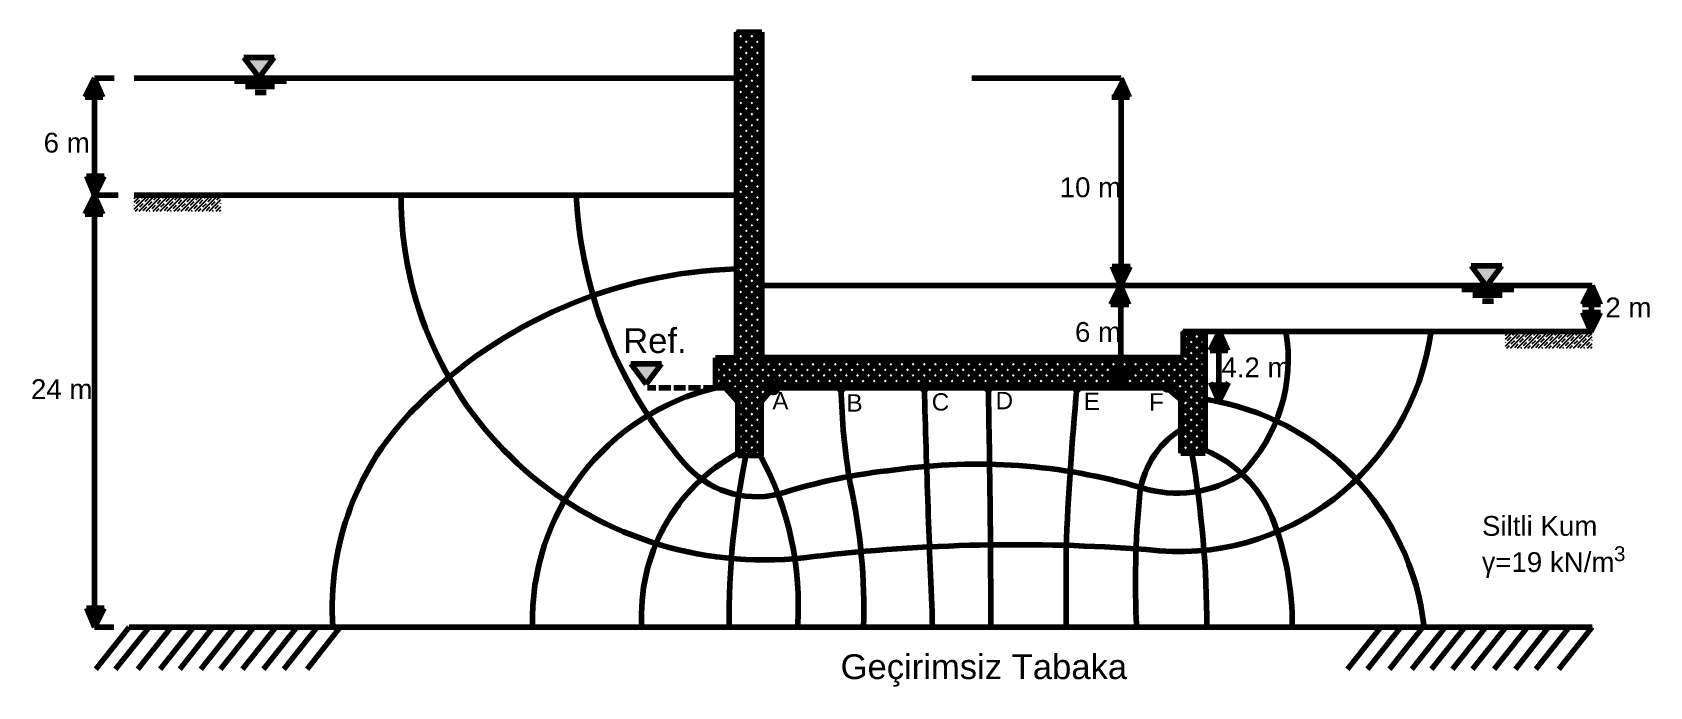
# Model space of a CAD drawing. Header units: millimetres. Extents: x 2147 to 2473, y 1744 to 1877.
import ezdxf

# ---------------------------------------------------------------- set-up
doc = ezdxf.new("R2010")
doc.units = ezdxf.units.MM
doc.linetypes.add('ACAD_ISO02W100', pattern=[15, 12, -3])
doc.styles.get("Standard").update_dxf_attribs({"font": 'arial.ttf'})

msp = doc.modelspace()

# ---------------------------------------------------------------- hatches: boundary and pattern name
at = {"lineweight": 100}
h = msp.add_hatch(dxfattribs=at)
h.set_pattern_fill('ANSI37', color=256, scale=0.5)
h.paths.add_polyline_path([(2294.23, 1876.56), (2289.11, 1876.56), (2289.11, 1810.79), (2284.86, 1810.79), (2284.86, 1804.78), (2286.84, 1804.78), (2289.4, 1801.91), (2289.4, 1791.1), (2294.08, 1791.1), (2294.08, 1801.91), (2296.5, 1804.78), (2375.98, 1804.78), (2378.83, 1802.34), (2378.83, 1791.59), (2383.68, 1791.59), (2383.68, 1816.12), (2379.26, 1816.12), (2379.26, 1810.89), (2294.23, 1810.89)])
h = msp.add_hatch(color=256, dxfattribs=at)
h.dxf.hatch_style = 1
h.paths.add_polyline_path([(2195.84, 1871.5), (2189.69, 1871.5), (2192.76, 1867.4)])
h = msp.add_hatch(color=256, dxfattribs=at)
h.dxf.hatch_style = 1
h.paths.add_polyline_path([(2161.25, 1863.48), (2159.58, 1867.33), (2157.64, 1863.48)])
h = msp.add_hatch(color=256, dxfattribs=at)
h.dxf.hatch_style = 1
h.paths.add_polyline_path([(2368.45, 1863.48), (2366.78, 1867.33), (2364.84, 1863.48)])
h = msp.add_hatch(color=256, dxfattribs=at)
h.dxf.hatch_style = 1
h.paths.add_polyline_path([(2157.91, 1847.52), (2159.58, 1843.67), (2161.52, 1847.52)])
h = msp.add_hatch(color=256, dxfattribs=at)
h.dxf.hatch_style = 1
h.paths.add_polyline_path([(2161.25, 1839.83), (2159.58, 1843.67), (2157.64, 1839.83)])
h = msp.add_hatch()
h.set_pattern_fill('JIS_STN_1E', color=256)
h.paths.add_polyline_path([(2185.06, 1843.67), (2167.55, 1843.67), (2167.55, 1840.45), (2185.06, 1840.45)])
h = msp.add_hatch(color=256, dxfattribs=at)
h.dxf.hatch_style = 1
h.paths.add_polyline_path([(2364.97, 1829.25), (2366.63, 1825.4), (2368.59, 1829.24)])
h = msp.add_hatch(color=256, dxfattribs=at)
h.dxf.hatch_style = 1
h.paths.add_polyline_path([(2443.56, 1829.39), (2437.41, 1829.39), (2440.49, 1825.29)])
h = msp.add_hatch(color=256, dxfattribs=at)
h.dxf.hatch_style = 1
h.paths.add_polyline_path([(2368.3, 1821.56), (2366.63, 1825.4), (2364.69, 1821.56)])
h = msp.add_hatch(color=256, dxfattribs=at)
h.dxf.hatch_style = 1
h.paths.add_polyline_path([(2463.49, 1821.6), (2461.82, 1825.44), (2459.88, 1821.6)])
h = msp.add_hatch(color=256, dxfattribs=at)
h.dxf.hatch_style = 1
h.paths.add_polyline_path([(2459.88, 1819.97), (2461.55, 1816.12), (2463.49, 1819.97)])
h = msp.add_hatch(color=256, dxfattribs=at)
h.dxf.hatch_style = 1
h.paths.add_polyline_path([(2388.3, 1812.28), (2386.63, 1816.12), (2384.69, 1812.28)])
h = msp.add_hatch()
h.set_pattern_fill('JIS_STN_1E', color=256)
h.set_pattern_definition([(45, (276.7727, -27.683), (-0.70710678, 0.70710678), []), (45, (277.4777, -27.683), (-0.70710678, 0.70710678), [1, -0.5])])
h.paths.add_polyline_path([(2461.83, 1815.99), (2444.32, 1815.99), (2444.32, 1812.76), (2461.83, 1812.76)])
h = msp.add_hatch(color=256, dxfattribs=at)
h.dxf.hatch_style = 1
h.paths.add_polyline_path([(2273.97, 1809.58), (2267.82, 1809.58), (2270.9, 1805.48)])
h = msp.add_hatch(color=256, dxfattribs=at)
h.dxf.hatch_style = 1
h.paths.add_polyline_path([(2364.78, 1808.66), (2366.45, 1804.81), (2368.39, 1808.66)])
h = msp.add_hatch(color=256, dxfattribs=at)
h.dxf.hatch_style = 1
h.paths.add_polyline_path([(2295.51, 1804.78, 0.22154), (2295.86, 1804.02), (2296.5, 1804.78), (2297.49, 1804.78, 1)])
h.paths.add_polyline_path([(2297.49, 1804.78), (2296.5, 1804.78), (2295.86, 1804.02, 0.637277)])
h = msp.add_hatch(color=256, dxfattribs=at)
h.dxf.hatch_style = 1
h.paths.add_polyline_path([(2309.26, 1804.69, 0.22154), (2309.61, 1803.93), (2310.25, 1804.69), (2311.24, 1804.69, 1)])
h.paths.add_polyline_path([(2311.24, 1804.69), (2310.25, 1804.69), (2309.61, 1803.93, 0.637277)])
h = msp.add_hatch(color=256, dxfattribs=at)
h.dxf.hatch_style = 1
h.paths.add_polyline_path([(2326.05, 1804.72, 0.22154), (2326.4, 1803.96), (2327.04, 1804.72), (2328.03, 1804.72, 1)])
h.paths.add_polyline_path([(2328.03, 1804.72), (2327.04, 1804.72), (2326.4, 1803.96, 0.637277)])
h = msp.add_hatch(color=256, dxfattribs=at)
h.dxf.hatch_style = 1
h.paths.add_polyline_path([(2338.94, 1804.72, 0.22154), (2339.29, 1803.96), (2339.93, 1804.72), (2340.92, 1804.72, 1)])
h.paths.add_polyline_path([(2340.92, 1804.72), (2339.93, 1804.72), (2339.29, 1803.96, 0.637277)])
h = msp.add_hatch(color=256, dxfattribs=at)
h.dxf.hatch_style = 1
h.paths.add_polyline_path([(2356.83, 1804.72, 0.22154), (2357.18, 1803.96), (2357.82, 1804.72), (2358.81, 1804.72, 1)])
h.paths.add_polyline_path([(2358.81, 1804.72), (2357.82, 1804.72), (2357.18, 1803.96, 0.637277)])
h = msp.add_hatch(color=256, dxfattribs=at)
h.dxf.hatch_style = 1
h.paths.add_polyline_path([(2374.99, 1804.78, 0.22154), (2375.35, 1804.02), (2375.98, 1804.78), (2376.97, 1804.78, 1)])
h.paths.add_polyline_path([(2376.97, 1804.78), (2375.98, 1804.78), (2375.35, 1804.02, 0.637277)])
h = msp.add_hatch(color=256, dxfattribs=at)
h.dxf.hatch_style = 1
h.paths.add_polyline_path([(2384.81, 1805.83), (2386.48, 1801.98), (2388.42, 1805.83)])
h = msp.add_hatch(color=256, dxfattribs=at)
h.dxf.hatch_style = 1
h.paths.add_polyline_path([(2157.91, 1760.26), (2159.58, 1756.41), (2161.52, 1760.26)])

# ---------------------------------------------------------------- linework, layer by layer
for p, q in [((2289.11, 1876.56), (2289.11, 1810.79)), ((2294.23, 1876.56), (2289.11, 1876.56)), ((2294.23, 1810.89), (2294.23, 1876.56)), ((2189.69, 1871.5), (2195.84, 1871.5)), ((2192.76, 1867.4), (2189.69, 1871.5)), ((2195.84, 1871.5), (2192.76, 1867.4)), ((2157.64, 1863.48), (2159.58, 1867.33)), ((2159.58, 1867.33), (2159.58, 1756.41)), ((2159.58, 1867.33), (2161.25, 1863.48)), ((2159.58, 1867.33), (2163.53, 1867.33)), ((2167.55, 1867.33), (2289.11, 1867.33)), ((2366.78, 1867.33), (2336.62, 1867.33)), ((2366.78, 1867.33), (2368.45, 1863.48)), ((2187.8, 1866.7), (2198.3, 1866.7)), ((2190.01, 1865.6), (2195.91, 1865.6)), ((2191.95, 1864.4), (2194.18, 1864.4)), ((2366.78, 1829.25), (2366.78, 1865.73)), ((2161.25, 1863.48), (2157.64, 1863.48)), ((2368.45, 1863.48), (2364.84, 1863.48)), ((2157.91, 1847.52), (2161.52, 1847.52)), ((2159.58, 1843.67), (2157.91, 1847.52)), ((2161.52, 1847.52), (2159.58, 1843.67)), ((2157.64, 1839.83), (2159.58, 1843.67)), ((2159.58, 1843.67), (2161.25, 1839.83)), ((2159.58, 1843.67), (2164.33, 1843.67)), ((2167.55, 1843.67), (2289.11, 1843.67)), ((2161.25, 1839.83), (2157.64, 1839.83)), ((2364.97, 1829.25), (2368.59, 1829.24)), ((2366.63, 1825.4), (2364.97, 1829.25)), ((2368.59, 1829.24), (2366.63, 1825.4)), ((2437.41, 1829.39), (2443.56, 1829.39)), ((2440.49, 1825.29), (2437.41, 1829.39)), ((2443.56, 1829.39), (2440.49, 1825.29)), ((2461.82, 1825.44), (2294.23, 1825.44)), ((2364.69, 1821.56), (2366.63, 1825.4)), ((2366.63, 1825.4), (2368.3, 1821.56)), ((2366.7, 1825.27), (2366.7, 1807.17)), ((2459.88, 1821.6), (2461.82, 1825.44)), ((2461.82, 1825.44), (2463.49, 1821.6)), ((2368.3, 1821.56), (2364.69, 1821.56)), ((2435.52, 1824.59), (2446.03, 1824.59)), ((2437.73, 1823.49), (2443.63, 1823.49)), ((2439.67, 1822.29), (2441.9, 1822.29)), ((2463.49, 1821.6), (2459.88, 1821.6)), ((2461.68, 1821.6), (2461.68, 1819.97)), ((2459.88, 1819.97), (2463.49, 1819.97)), ((2461.55, 1816.12), (2459.88, 1819.97)), ((2463.49, 1819.97), (2461.55, 1816.12)), ((2383.68, 1816.12), (2379.26, 1816.12)), ((2379.26, 1816.12), (2379.26, 1810.89)), ((2383.68, 1791.59), (2383.68, 1816.12)), ((2383.68, 1816.12), (2461.82, 1816.12)), ((2384.69, 1812.28), (2386.63, 1816.12)), ((2386.63, 1816.12), (2388.3, 1812.28)), ((2388.3, 1812.28), (2384.69, 1812.28)), ((2386.49, 1812.28), (2386.49, 1805.29)), ((2267.82, 1809.58), (2273.97, 1809.58)), ((2270.9, 1805.48), (2267.82, 1809.58)), ((2273.97, 1809.58), (2270.9, 1805.48)), ((2289.11, 1810.79), (2284.86, 1810.79)), ((2284.86, 1810.79), (2284.86, 1804.78)), ((2379.26, 1810.89), (2294.23, 1810.89)), ((2366.45, 1804.81), (2364.78, 1808.66)), ((2368.39, 1808.66), (2366.45, 1804.81)), ((2386.48, 1801.98), (2384.81, 1805.83)), ((2388.42, 1805.83), (2386.48, 1801.98)), ((2284.86, 1804.78), (2286.84, 1804.78)), ((2286.84, 1804.78), (2289.4, 1801.91)), ((2289.4, 1801.91), (2289.4, 1791.1)), ((2294.08, 1801.91), (2296.5, 1804.78)), ((2294.08, 1791.1), (2294.08, 1801.91)), ((2294.08, 1801.91), (2294.08, 1799.92)), ((2296.5, 1804.78), (2375.98, 1804.78)), ((2375.98, 1804.78), (2378.83, 1802.34)), ((2378.83, 1802.34), (2378.83, 1791.59)), ((2289.4, 1791.1), (2294.08, 1791.1)), ((2378.83, 1791.59), (2383.68, 1791.59)), ((2157.91, 1760.26), (2161.52, 1760.26)), ((2159.58, 1756.41), (2157.91, 1760.26)), ((2161.52, 1760.26), (2159.58, 1756.41)), ((2159.58, 1756.41), (2163.46, 1756.41)), ((2166.53, 1756.41), (2159.81, 1747.94)), ((2170.55, 1756.41), (2163.82, 1747.94)), ((2166.53, 1756.41), (2461.82, 1756.41)), ((2175.01, 1756.41), (2168.28, 1747.94)), ((2179.51, 1756.41), (2172.78, 1747.94)), ((2183.46, 1756.41), (2176.74, 1747.94)), ((2187.73, 1756.41), (2181, 1747.94)), ((2191.72, 1756.41), (2185, 1747.94)), ((2196.12, 1756.41), (2189.39, 1747.94)), ((2200.38, 1756.41), (2193.65, 1747.94)), ((2204.51, 1756.41), (2197.78, 1747.94)), ((2209.16, 1756.41), (2202.44, 1747.94)), ((2419.19, 1756.41), (2412.46, 1747.94)), ((2423.2, 1756.41), (2416.48, 1747.94)), ((2427.66, 1756.41), (2420.94, 1747.94)), ((2432.16, 1756.41), (2425.44, 1747.94)), ((2436.12, 1756.41), (2429.39, 1747.94)), ((2440.38, 1756.41), (2433.66, 1747.94)), ((2444.38, 1756.41), (2437.65, 1747.94)), ((2448.77, 1756.41), (2442.05, 1747.94)), ((2453.03, 1756.41), (2446.31, 1747.94)), ((2457.16, 1756.41), (2450.44, 1747.94)), ((2461.82, 1756.41), (2455.09, 1747.94))]:
    msp.add_line(p, q, dxfattribs=at)
at = {"linetype": 'ACAD_ISO02W100', "lineweight": 100, "ltscale": 0.2}
msp.add_line((2284.86, 1804.78), (2271.19, 1804.78), dxfattribs=at)
at = {"lineweight": 100}
msp.add_circle((2296.5, 1804.78), 0.99, dxfattribs=at)
for centre, radius, start, end in [((2294.7, 1843.26), 73.28, 179.6788, 277.8422), ((2346, 1848.16), 89.34, 182.8772, 221.003), ((2291.76, 1733.75), 95.05, 91.6139, 135.1527), ((2378.37, 1823.07), 51.39, 262.736, 352.2342), ((2366.83, 1810.63), 33.64, 316.2718, 9.3813), ((2296.08, 1757.94), 48.13, 103.3227, 181.7411), ((2435.31, 1806.76), 125.08, 180.9479, 189.8309), ((5218.39, 1880.37), 2892.34, 181.49864, 182.45618), ((-111.71, 1754.19), 2452.16, 0.05198, 1.1808), ((2969.19, 1747.34), 614.06, 174.63862, 177.67933), ((2375.7, 1750.53), 52.53, 6.4367, 81.253), ((2264.37, 1760.38), 56.86, 134.711, 183.9997), ((2388.08, 1781.21), 17.69, 121.7522, 175.7381), ((2374.14, 1769.13), 24.94, 22.3001, 67.517), ((2307.29, 1758.78), 37.34, 118.6208, 183.6351), ((2293.19, 1801.88), 19.13, 220.1673, 283.0752), ((2449.71, 1758.09), 162.07, 168.2488, 180.5943), ((2238.76, 1761), 62.83, 355.8095, 28.5526), ((2337.72, 1671.77), 117.58, 73.6996, 98.1126), ((2171.73, 1755.88), 212.33, 0.1448, 9.6684), ((2332.82, 1673.05), 115.71, 95.7968, 107.7628), ((2378.04, 1807.44), 23.96, 252.2174, 303.139), ((2196.59, 1760.04), 118.23, 358.2446, 12.3881), ((2550.19, 1765.62), 180.54, 174.6276, 182.9224), ((2342.6, 1757.12), 58.68, 359.3086, 21.4591), ((2345.66, 1421.2), 351.87, 85.7272, 96.684), ((1138.11, 1763.74), 1217.56, 359.65516, 0.39837)]:
    msp.add_arc(centre, radius, start, end, dxfattribs=at)

# ---------------------------------------------------------------- texts
at = {"lineweight": 100, "attachment_point": 1}
for s, insert, char_height in [('6 m', (2149.28, 1856.27), 4), ('10 m', (2354.34, 1847.26), 4), ('2 m', (2464.47, 1822.99), 4), ('Ref.', (2266.25, 1816.79), 5), ('6 m', (2357.43, 1818.04), 4), ('4.2 m', (2386.98, 1810.88), 4), ('24 m', (2146.72, 1806.49), 4), ('A', (2296.35, 1803.88), 3.5), ('B', (2311.31, 1803.46), 3.5), ('C', (2328.52, 1803.66), 3.5), ('D', (2341.41, 1803.93), 3.5), ('E', (2359.21, 1803.79), 3.5), ('F', (2372.37, 1803.66), 3.5), ('Siltli Kum', (2439.58, 1778.87), 4), ('3', (2466.2, 1772.74), 3), ('{\\fSymbol|b0|i0|c2|p18;g}=19 kN/m', (2439.58, 1771.56), 4), ('Geçirimsiz Tabaka', (2310.13, 1750.93), 5)]:
    msp.add_mtext_dynamic_manual_height_columns(s, width=63.3938, gutter_width=12.5, heights=[0], dxfattribs=dict(at, insert=insert, char_height=char_height))

doc.saveas('drawing.dxf')
